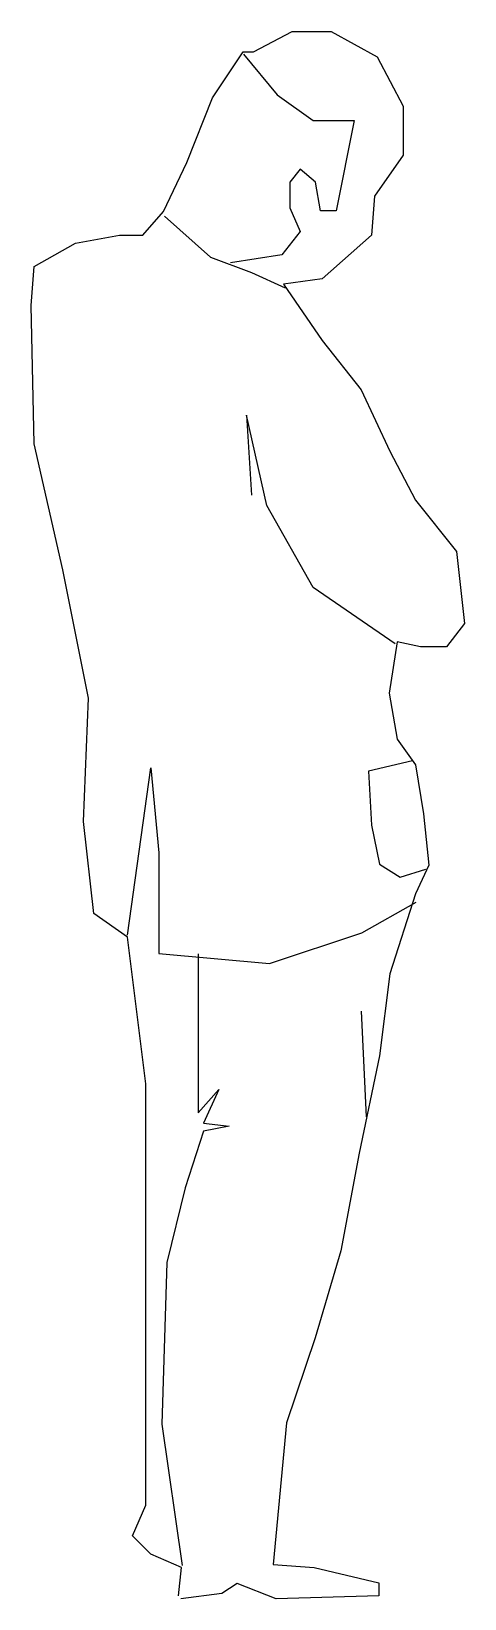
# Model space of a CAD drawing. Extents: x 15617 to 16080, y 18509 to 20184.
import ezdxf

# ---------------------------------------------------------------- set-up
doc = ezdxf.new("R2010")
doc.units = 0
doc.header["$LTSCALE"] = 1270
doc.header["$MEASUREMENT"] = 0
doc.layers.get('0').update_dxf_attribs({"linetype": 'CONTINUOUS'})

msp = doc.modelspace()

# ---------------------------------------------------------------- linework, layer by layer
at = {"linetype": 'CONTINUOUS'}
for p, q in [((15854.1, 20162.2), (15895.6, 20184.1)), ((15895.6, 20184.1), (15937.1, 20184.1)), ((15937.1, 20184.1), (15986.4, 20156.7)), ((15810.3, 20112.9), (15843.2, 20162.2)), ((15843.2, 20162.2), (15854.1, 20162.2)), ((15843.6, 20159.9), (15879.6, 20116.1)), ((15986.4, 20156.7), (16013.9, 20104.2)), ((15782.9, 20044), (15810.3, 20112.9)), ((15879.6, 20116.1), (15918, 20088.7)), ((16013.9, 20104.2), (16013.9, 20051.8)), ((15918, 20088.7), (15961.8, 20088.7)), ((15961.8, 20088.7), (15942.3, 19992.4)), ((16013.9, 20051.8), (15983.3, 20007.9)), ((15758, 19991.5), (15782.9, 20044)), ((15903.9, 20037), (15892.9, 20022.9)), ((15920.3, 20022.9), (15903.9, 20037)), ((15892.9, 20022.9), (15892.9, 19995.5)), ((15925.8, 19992.4), (15920.3, 20022.9)), ((15892.9, 19995.5), (15903.9, 19970.4)), ((15983.3, 20007.9), (15980.2, 19966.4)), ((15736.1, 19966.4), (15758, 19991.5)), ((15759.1, 19986.6), (15808.3, 19942.8)), ((15942.3, 19992.4), (15925.8, 19992.4)), ((15664, 19957.8), (15711, 19966.4)), ((15711, 19966.4), (15736.1, 19966.4)), ((15903.9, 19970.4), (15884.3, 19945.4)), ((15980.2, 19966.4), (15927.7, 19919.5)), ((15620.2, 19932.8), (15664, 19957.8)), ((15884.3, 19945.4), (15829.5, 19936.8)), ((15617, 19891.3), (15620.2, 19932.8)), ((15808.3, 19942.8), (15852.1, 19926.3)), ((15852.1, 19926.3), (15888.1, 19909.9)), ((15927.7, 19919.5), (15886.2, 19914)), ((15886.2, 19914), (15927.7, 19853.7)), ((15620.2, 19743.3), (15617, 19891.3)), ((15927.7, 19853.7), (15969.2, 19801.2)), ((15969.2, 19801.2), (15999.8, 19735.5)), ((15846.6, 19773.9), (15852.1, 19688.6)), ((15868.6, 19677.6), (15846.6, 19773.9)), ((15650.7, 19608.6), (15620.2, 19743.3)), ((15999.8, 19735.5), (16027.2, 19683)), ((15917.9, 19589.9), (15868.6, 19677.6)), ((16027.2, 19683), (16071, 19628.2)), ((16071, 19628.2), (16079.6, 19551.4)), ((15678.1, 19471.6), (15650.7, 19608.6)), ((16005.6, 19529.6), (15917.9, 19589.9)), ((16079.6, 19551.4), (16060.1, 19526.4)), ((16007.6, 19531.9), (15999, 19477.1)), ((16032.6, 19526.4), (16007.6, 19531.9)), ((16060.1, 19526.4), (16032.6, 19526.4)), ((15999, 19477.1), (16007.6, 19427.7)), ((15672.6, 19340), (15678.1, 19471.6)), ((16007.6, 19427.7), (16027.2, 19400.3)), ((15719.6, 19218.5), (15744.7, 19397)), ((15744.7, 19397), (15753.3, 19306.2)), ((16024.1, 19404.7), (15977.1, 19393.7)), ((15977.1, 19393.7), (15980.3, 19335.8)), ((16027.2, 19400.3), (16035.8, 19347.9)), ((16035.8, 19347.9), (16041.3, 19293.1)), ((15683.6, 19241.4), (15672.6, 19340)), ((15980.3, 19335.8), (15988.9, 19294.3)), ((15753.3, 19306.2), (15753.3, 19198.9)), ((15988.9, 19294.3), (16010.8, 19280.2)), ((16041.3, 19293.1), (16027.2, 19262.5)), ((16010.8, 19280.2), (16038.2, 19288.8)), ((16027.2, 19262.5), (15999.8, 19177.2)), ((15970, 19220.8), (16027.9, 19253.7)), ((15719.6, 19216.3), (15683.6, 19241.4)), ((15739.2, 19059.7), (15719.6, 19216.3)), ((15871.3, 19188), (15970, 19220.8)), ((15753.3, 19198.9), (15871.3, 19188)), ((15795.2, 19198.3), (15795.2, 19028.4)), ((15999.8, 19177.2), (15988.8, 19089.5)), ((15975, 19024.2), (15969.5, 19137)), ((15988.8, 19089.5), (15966.9, 18985.3)), ((15739.2, 18878.8), (15739.2, 19059.7)), ((15795.2, 19028.4), (15817.1, 19053.5)), ((15817.1, 19053.5), (15800.7, 19017.4)), ((15800.7, 19008.8), (15781.1, 18948.5)), ((15800.7, 19017.4), (15828.1, 19014.3)), ((15828.1, 19014.3), (15800.7, 19008.8)), ((15966.9, 18985.3), (15947.3, 18881.2)), ((15781.1, 18948.5), (15761.7, 18868.7)), ((15739.2, 18694.8), (15739.2, 18878.8)), ((15947.3, 18881.2), (15919.9, 18788)), ((15761.7, 18868.7), (15756.2, 18695.8)), ((15919.9, 18788), (15889.4, 18697.2)), ((15739.2, 18609.5), (15739.2, 18694.8)), ((15756.2, 18695.8), (15778.2, 18544.7)), ((15889.4, 18697.2), (15875.3, 18546.1)), ((15725.1, 18576.6), (15739.2, 18609.5)), ((15744.7, 18557), (15725.1, 18576.6)), ((15777.4, 18542.9), (15744.7, 18557)), ((15774.3, 18512.5), (15777.4, 18542.9)), ((15875.3, 18546.1), (15919.1, 18542.9)), ((15919.1, 18542.9), (15988, 18526.5)), ((15836.9, 18525.7), (15820.5, 18514.8)), ((15878.4, 18509.4), (15836.9, 18525.7)), ((15988, 18526.5), (15988, 18512.5)), ((15820.5, 18514.8), (15776.6, 18509.4)), ((15988, 18512.5), (15878.4, 18509.4))]:
    msp.add_line(p, q, dxfattribs=at)

doc.saveas('drawing.dxf')
